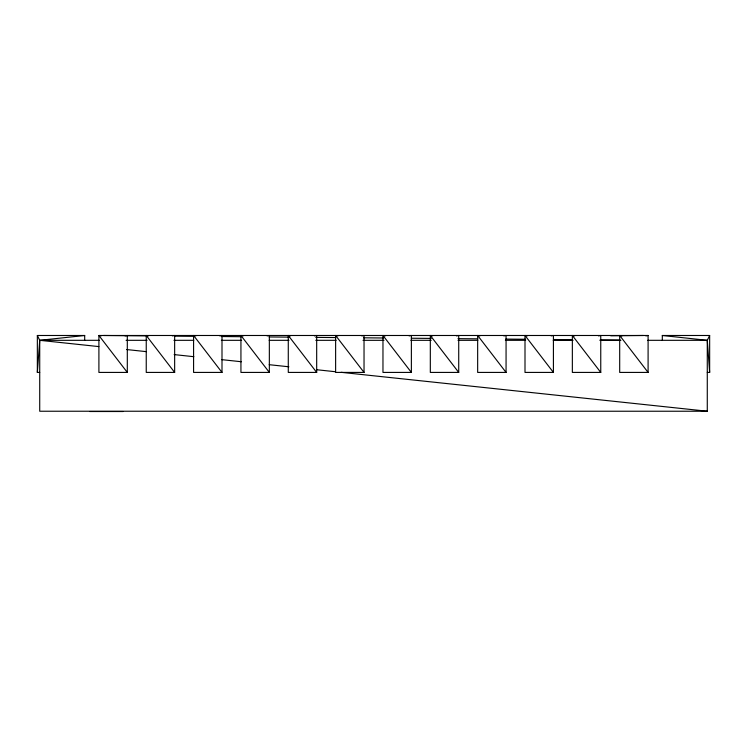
<?xml version="1.0" encoding="UTF-8"?>
<svg xmlns="http://www.w3.org/2000/svg" width="747" height="747" viewBox="0 0 747 747"><rect width="100%" height="100%" fill="white"/><g stroke="black" fill="none" stroke-linecap="round" stroke-linejoin="round"><path stroke-width="1.12" d="M39.722 372.417L37.35 372.417L39.722 340.315L37.35 335.487L84.691 335.487L84.691 340.315M84.691 335.487L39.722 340.315L39.722 411.233L707.278 411.233L707.278 340.315L709.65 335.487L662.309 335.487L662.309 340.315M125.029 335.87L127.307 335.487L127.307 372.417L98.903 372.417L98.903 335.487L648.097 335.487L648.097 372.417L619.693 372.417L619.693 335.487L621.971 335.87M172.38 335.87L174.649 335.487L174.649 372.417L146.244 372.417L146.244 335.487L148.513 335.87M219.721 335.87L221.999 335.487L221.999 372.417L193.585 372.417L193.585 335.487L195.863 335.87M267.071 335.87L269.34 335.487L269.34 372.417L240.936 372.417L240.936 335.487L243.205 335.87M314.412 335.87L316.681 335.487L316.681 372.417L288.277 372.417L288.277 335.487L290.555 335.87M361.763 335.87L364.032 335.487L364.032 372.417L335.627 372.417L335.627 335.487L337.896 335.87M409.104 335.87L411.373 335.487L411.373 372.417L382.968 372.417L382.968 335.487L385.237 335.87M456.445 335.87L458.723 335.487L458.723 372.417L430.319 372.417L430.319 335.487L432.588 335.87M503.795 335.87L506.064 335.487L506.064 372.417L477.66 372.417L477.66 335.487L479.929 335.87M551.137 335.87L553.415 335.487L553.415 372.417L525.001 372.417L525.001 335.487L527.279 335.87M598.487 335.87L600.756 335.487L600.756 372.417L572.351 372.417L572.351 335.487L574.62 335.87M645.828 335.87L648.097 335.487M610.729 335.776L643.363 335.487M99.239 340.315L39.722 340.315L98.828 346.589M126.084 340.315L147.084 340.315M173.93 340.315L193.772 340.315M221.373 340.315L241.617 340.315M269.163 340.315L288.986 340.315M315.794 340.315L336.15 340.315M362.995 340.315L384.005 340.315M410.85 340.315L431.206 340.315M458.014 340.315L477.837 340.315M505.383 340.315L525.627 340.315M553.228 340.315L573.07 340.315M599.916 340.315L620.916 340.315M647.761 340.315L707.278 340.315L709.65 372.417L707.278 372.417M89.808 411.522L123.162 411.522M103.637 335.487L146.767 335.87M174.742 336.122L193.398 336.29M221.373 336.533L241.188 336.71M269.163 336.962L288.986 337.14M315.794 337.383L335.618 337.56M363.593 337.812L383.407 337.989M411.382 338.232L431.206 338.41M458.014 338.652L477.837 338.83M505.812 339.082L525.627 339.259M553.602 339.512L572.258 339.68M600.233 339.922L620.057 340.1M662.309 335.487L707.278 340.315M126.635 349.549L146.347 351.641M174.154 354.592L193.856 356.692M221.672 359.643L241.374 361.735M269.191 364.695L288.893 366.786M316.709 369.737L335.254 371.707M341.052 372.323L707.278 411.233M101.172 335.87L98.903 335.487L127.307 372.417M619.693 335.487L648.097 372.417M572.351 335.487L600.756 372.417M525.001 335.487L553.415 372.417M477.66 335.487L506.064 372.417M430.319 335.487L458.723 372.417M382.968 335.487L411.373 372.417M335.627 335.487L364.032 372.417M288.277 335.487L316.681 372.417M240.936 335.487L269.34 372.417M193.585 335.487L221.999 372.417M146.244 335.487L174.649 372.417M709.65 335.487L709.65 372.417M37.35 335.487L37.35 372.417"/></g></svg>
